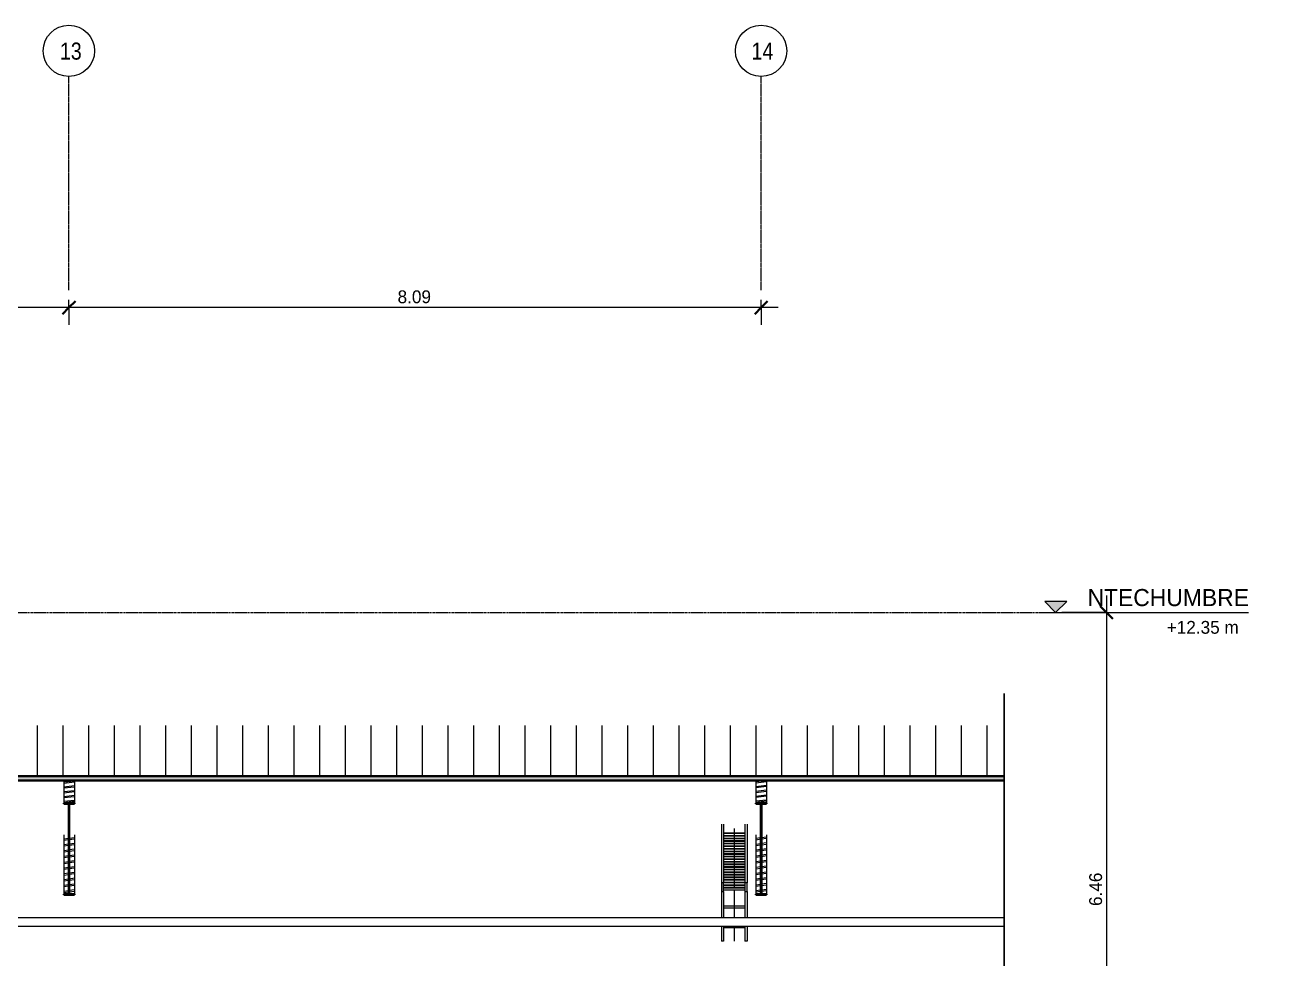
# Model space of a CAD drawing. Header units: centimetres. Extents: x -13467 to 3766, y -437 to 1921.
# Drawn here: x -7405 to -5934, y 830 to 1921 of the extents above; entities that cross this region are included whole.
import ezdxf

# ---------------------------------------------------------------- set-up
doc = ezdxf.new("R2010")
doc.units = ezdxf.units.CM
doc.linetypes.add('Centre', pattern=[3.175, 0.635, -0.475, 1.59, -0.475])
doc.linetypes.add('Grid Line', pattern=[2.2225, 1.27, -0.3175, 0.3175, -0.3175])
for name, color, linetype, lineweight in [('A-ANNO-DIMS', 7, 'Continuous', 9), ('A-ANNO-DIMS-100', 7, 'Continuous', 9), ('A-DETL-GENF', 7, 'Continuous', 9), ('A-DETL-MEDM', 7, 'Continuous', 25), ('A-FLOR-LEVL', 7, 'Continuous', 9), ('A-ROOF', 7, 'Continuous', 9), ('A-ROOF-PATT', 7, 'Continuous', 35), ('E-CABL-TRAY', 7, 'Continuous', 9), ('E-CABL-TRAY-CNTR', 7, 'Continuous', 9), ('S-BEAM', 7, 'Continuous', 9), ('S-GRID', 7, 'Continuous', 9), ('S-GRID-IDEN', 7, 'Continuous', 9)]:
    doc.layers.add(name, color=color, linetype=linetype, lineweight=lineweight)
doc.styles.add('Century Gothic', font='GOTHIC.TTF', dxfattribs={"height": 20})
doc.styles.add('Century Gothic_1', font='GOTHIC.TTF', dxfattribs={"height": 15})
doc.styles.add('Saira Condensed', font='SairaCondensed-Regular.ttf', dxfattribs={"height": 20})
doc.dimstyles.new('FCA_N_Cotas_E100', dxfattribs={"dimscale": 30.48, "dimtxt": 15.662524, "dimasz": 0.492126, "dimexe": 0.656168, "dimexo": 0.656168, "dimgap": 0.032808, "dimtad": 1, "dimlfac": 0.01, "dimrnd": 0.01, "dimzin": 0, "dimdsep": 46, "dimtxsty": 'Century Gothic_1', "dimblk1": 'OBLIQUE', "dimblk2": 'OBLIQUE', "dimsah": 1, "dimcen": 0.09, "dimdle": 0.656168, "dimazin": 2, "dimtfac": 1, "dimtdec": 4, "dimtix": 1, "dimtmove": 0, "dimatfit": 3, "dimfxl": 1, "dimtvp": 1, "dimtolj": 1, "dimtzin": 0, "dimarcsym": 2})
pattern_1 = [(45, (-5050.647, 712), (-25.1447, 25.1447), []), (45, (-5050.647, 750.1), (-25.1447, 25.1447), [])]
pattern_2 = [(6.427, (-5050.647, 1007.631), (23.884861, 8.355115), []), (6.427, (-5050.647, 1011.923), (23.884861, 8.355115), [])]
pattern_3 = [(7.692, (-5050.647, 901.461), (23.34294, 9.944887), []), (7.692, (-5050.647, 906.608), (23.34294, 9.944887), [])]

# ---------------------------------------------------------------- blocks, each defined once
blk = doc.blocks.new('PQ_RVR_EST-01_ZZ_ZZ_MO_T_A_rvt-1-Sección 1-1')
at = {"layer": 'S-BEAM', "true_color": 0xc0c0c0}
h = blk.add_hatch(dxfattribs=at)
h.set_pattern_fill('FP_19', color=9, style=0, pattern_type=2)
h.set_pattern_definition(pattern_2)
h.paths.add_polyline_path([(-7347.7, 1011.4), (-7347.7, 1038.1), (-7360.2, 1038.1), (-7360.2, 1011.4)])
h = blk.add_hatch(dxfattribs=at)
h.set_pattern_fill('FP_19', color=9, style=0, pattern_type=2)
h.set_pattern_definition(pattern_2)
h.paths.add_polyline_path([(-6538.6, 1011.4), (-6538.6, 1038.1), (-6551.1, 1038.1), (-6551.1, 1011.4)])
h = blk.add_hatch(dxfattribs=at)
h.set_pattern_fill('FP_6', color=9, style=0, pattern_type=2)
h.set_pattern_definition(pattern_1)
h.paths.add_polyline_path([(-7347.7, 904.4), (-7347.7, 905), (-7353.6, 905), (-7353.6, 1010.8), (-7347.7, 1010.8), (-7347.7, 1011.4), (-7360.2, 1011.4), (-7360.2, 1010.8), (-7354.3, 1010.8), (-7354.3, 905), (-7360.2, 905), (-7360.2, 904.4)])
h = blk.add_hatch(dxfattribs=at)
h.set_pattern_fill('FP_6', color=9, style=0, pattern_type=2)
h.set_pattern_definition(pattern_1)
h.paths.add_polyline_path([(-6538.6, 904.4), (-6538.6, 905), (-6544.5, 905), (-6544.5, 1010.8), (-6538.6, 1010.8), (-6538.6, 1011.4), (-6551.1, 1011.4), (-6551.1, 1010.8), (-6545.2, 1010.8), (-6545.2, 905), (-6551.1, 905), (-6551.1, 904.4)])
h = blk.add_hatch(dxfattribs=at)
h.set_pattern_fill('FP_20', color=9, style=0, pattern_type=2)
h.set_pattern_definition(pattern_3)
h.paths.add_polyline_path([(-7354.3, 905), (-7354.3, 974.6), (-7360.2, 974.6), (-7360.2, 905)])
h = blk.add_hatch(dxfattribs=at)
h.set_pattern_fill('FP_20', color=9, style=0, pattern_type=2)
h.set_pattern_definition(pattern_3)
h.paths.add_polyline_path([(-7347.7, 905), (-7347.7, 974.6), (-7353.6, 974.6), (-7353.6, 905)])
h = blk.add_hatch(dxfattribs=at)
h.set_pattern_fill('FP_20', color=9, style=0, pattern_type=2)
h.set_pattern_definition(pattern_3)
h.paths.add_polyline_path([(-6551.1, 905), (-6545.2, 905), (-6545.2, 974.6), (-6551.1, 974.6), (-6551.1, 935.4)])
h = blk.add_hatch(dxfattribs=at)
h.set_pattern_fill('FP_20', color=9, style=0, pattern_type=2)
h.set_pattern_definition(pattern_3)
h.paths.add_polyline_path([(-6538.6, 905), (-6538.6, 974.6), (-6544.5, 974.6), (-6544.5, 905)])
at = {"layer": 'S-BEAM'}
for p, q in [((-7360.2, 1038.1), (-7360.2, 1011.4)), ((-7347.7, 1038.1), (-7347.7, 1011.4)), ((-6551.1, 1038.1), (-6551.1, 1011.4)), ((-6538.6, 1038.1), (-6538.6, 1011.4)), ((-7360.2, 974.6), (-7360.2, 905)), ((-7347.7, 974.6), (-7347.7, 905)), ((-6551.1, 974.6), (-6551.1, 905)), ((-6538.6, 974.6), (-6538.6, 905))]:
    blk.add_line(p, q, dxfattribs=at)
at = {"layer": 'S-BEAM', "lineweight": 35}
for p, q in [((-7347.7, 1011.4), (-7360.2, 1011.4)), ((-7360.2, 1011.4), (-7360.2, 1010.8)), ((-7360.2, 1010.8), (-7354.3, 1010.8)), ((-7354.3, 1010.8), (-7354.3, 905)), ((-7353.6, 905), (-7353.6, 1010.8)), ((-7353.6, 1010.8), (-7347.7, 1010.8)), ((-7347.7, 1010.8), (-7347.7, 1011.4)), ((-6538.6, 1011.4), (-6551.1, 1011.4)), ((-6551.1, 1011.4), (-6551.1, 1010.8)), ((-6551.1, 1010.8), (-6545.2, 1010.8)), ((-6545.2, 1010.8), (-6545.2, 905)), ((-6544.5, 905), (-6544.5, 1010.8)), ((-6544.5, 1010.8), (-6538.6, 1010.8)), ((-6538.6, 1010.8), (-6538.6, 1011.4)), ((-7354.3, 905), (-7360.2, 905)), ((-7360.2, 905), (-7360.2, 904.4)), ((-7360.2, 904.4), (-7347.7, 904.4)), ((-7347.7, 905), (-7353.6, 905)), ((-7347.7, 904.4), (-7347.7, 905)), ((-6545.2, 905), (-6551.1, 905)), ((-6551.1, 905), (-6551.1, 904.4)), ((-6551.1, 904.4), (-6538.6, 904.4)), ((-6538.6, 905), (-6544.5, 905)), ((-6538.6, 904.4), (-6538.6, 905))]:
    blk.add_line(p, q, dxfattribs=at)
blk = doc.blocks.new('PQ_RVR_MEP-01_ZZ_ZZ_MO_T_A_rvt-1-Sección 1-1')
at = {"layer": 'E-CABL-TRAY'}
for p, q in [((-6591.3, 986.8), (-6591.3, 918.5)), ((-6588.8, 986.8), (-6588.8, 918.5)), ((-6563.9, 986.8), (-6563.9, 918.5)), ((-6561.3, 986.8), (-6561.3, 918.5)), ((-6588.8, 976.7), (-6563.9, 976.7)), ((-6588.8, 976.3), (-6563.9, 976.3)), ((-6588.8, 973.8), (-6563.9, 973.8)), ((-6588.8, 973.6), (-6563.9, 973.6)), ((-6588.8, 973.3), (-6563.9, 973.3)), ((-6588.8, 970.8), (-6563.9, 970.8)), ((-6588.8, 970.6), (-6563.9, 970.6)), ((-6588.8, 970.3), (-6563.9, 970.3)), ((-6588.8, 967.7), (-6563.9, 967.7)), ((-6588.8, 967.6), (-6563.9, 967.6)), ((-6588.8, 967.2), (-6563.9, 967.2)), ((-6588.8, 964.7), (-6563.9, 964.7)), ((-6588.8, 964.5), (-6563.9, 964.5)), ((-6588.8, 964.2), (-6563.9, 964.2)), ((-6588.8, 961.7), (-6563.9, 961.7)), ((-6588.8, 961.5), (-6563.9, 961.5)), ((-6588.8, 961.2), (-6563.9, 961.2)), ((-6588.8, 958.6), (-6563.9, 958.6)), ((-6588.8, 958.5), (-6563.9, 958.5)), ((-6588.8, 958.1), (-6563.9, 958.1)), ((-6588.8, 955.6), (-6563.9, 955.6)), ((-6588.8, 955.4), (-6563.9, 955.4)), ((-6588.8, 955.1), (-6563.9, 955.1)), ((-6588.8, 952.6), (-6563.9, 952.6)), ((-6588.8, 952.4), (-6563.9, 952.4)), ((-6588.8, 952.1), (-6563.9, 952.1)), ((-6588.8, 949.6), (-6563.9, 949.6)), ((-6588.8, 949.4), (-6563.9, 949.4)), ((-6588.8, 949), (-6563.9, 949)), ((-6588.8, 946.5), (-6563.9, 946.5)), ((-6588.8, 946.4), (-6563.9, 946.4)), ((-6588.8, 946), (-6563.9, 946)), ((-6588.8, 943.5), (-6563.9, 943.5)), ((-6588.8, 943.3), (-6563.9, 943.3)), ((-6588.8, 943), (-6563.9, 943)), ((-6588.8, 940.5), (-6563.9, 940.5)), ((-6588.8, 940.3), (-6563.9, 940.3)), ((-6588.8, 940), (-6563.9, 940)), ((-6588.8, 937.4), (-6563.9, 937.4)), ((-6588.8, 937.3), (-6563.9, 937.3)), ((-6588.8, 936.9), (-6563.9, 936.9)), ((-6588.8, 934.4), (-6563.9, 934.4)), ((-6588.8, 934.2), (-6563.9, 934.2)), ((-6588.8, 933.9), (-6563.9, 933.9)), ((-6588.8, 931.4), (-6563.9, 931.4)), ((-6588.8, 931.2), (-6563.9, 931.2)), ((-6588.8, 930.9), (-6563.9, 930.9)), ((-6588.8, 928.4), (-6563.9, 928.4)), ((-6588.8, 928.2), (-6563.9, 928.2)), ((-6588.8, 927.8), (-6563.9, 927.8)), ((-6591.3, 918.5), (-6591.3, 908.4)), ((-6588.8, 918.5), (-6591.3, 918.5)), ((-6588.8, 925.3), (-6563.9, 925.3)), ((-6588.8, 925.1), (-6563.9, 925.1)), ((-6588.8, 924.8), (-6563.9, 924.8)), ((-6588.8, 922.3), (-6563.9, 922.3)), ((-6588.8, 922.1), (-6563.9, 922.1)), ((-6588.8, 921.8), (-6563.9, 921.8)), ((-6588.8, 919.3), (-6563.9, 919.3)), ((-6588.8, 919.1), (-6563.9, 919.1)), ((-6588.8, 918.8), (-6563.9, 918.8)), ((-6588.8, 908.4), (-6588.8, 918.5)), ((-6588.8, 916.2), (-6563.9, 916.2)), ((-6588.8, 916.1), (-6563.9, 916.1)), ((-6588.8, 915.7), (-6563.9, 915.7)), ((-6588.8, 913.2), (-6563.9, 913.2)), ((-6588.8, 913), (-6563.9, 913)), ((-6588.8, 912.7), (-6563.9, 912.7)), ((-6561.3, 918.5), (-6563.9, 918.5)), ((-6563.9, 918.5), (-6563.9, 908.4)), ((-6561.3, 908.4), (-6561.3, 918.5)), ((-6591.3, 908.4), (-6588.8, 908.4)), ((-6591.3, 908.4), (-6591.3, 877.4)), ((-6588.8, 910.2), (-6563.9, 910.2)), ((-6588.8, 908.4), (-6588.8, 877.4)), ((-6563.9, 908.4), (-6561.3, 908.4)), ((-6563.9, 908.4), (-6563.9, 877.4)), ((-6561.3, 908.4), (-6561.3, 877.4)), ((-6588.8, 891.5), (-6563.9, 891.5)), ((-6588.8, 889), (-6563.9, 889)), ((-6260.9, 877.4), (-11166.5, 877.4)), ((-6260.9, 867.4), (-11166.5, 867.4)), ((-6591.3, 867.4), (-6591.3, 850)), ((-6588.8, 867.4), (-6588.8, 850)), ((-6588.8, 866.1), (-6563.9, 866.1)), ((-6563.9, 867.4), (-6563.9, 850)), ((-6561.3, 867.4), (-6561.3, 850)), ((-6588.8, 850), (-6591.3, 850)), ((-6561.3, 850), (-6563.9, 850))]:
    blk.add_line(p, q, dxfattribs=at)
at = {"layer": 'E-CABL-TRAY-CNTR'}
for p, q in [((-6576.3, 981.8), (-6576.3, 913.5)), ((-6576.3, 936), (-6576.3, 934.2)), ((-6576.3, 931.4), (-6576.3, 931.2)), ((-6576.3, 928.4), (-6576.3, 928.2)), ((-6576.3, 925.3), (-6576.3, 925.1)), ((-6576.3, 922.3), (-6576.3, 922.1)), ((-6576.3, 919.3), (-6576.3, 919.1)), ((-6576.3, 916.2), (-6576.3, 916.1)), ((-6576.3, 913.2), (-6576.3, 913)), ((-6576.3, 910.2), (-6576.3, 877.4)), ((-6576.3, 867.4), (-6576.3, 850))]:
    blk.add_line(p, q, dxfattribs=at)
blk = doc.blocks.new('M_Break Line - M_Break Line-1962350-Sección 1-1')
at = {"layer": 'A-DETL-MEDM'}
for p, q in [((-6260.9, 1139.7), (-6260.9, 409.8)), ((-6258.4, 407.8), (-6263.5, 404)), ((-6263.5, 404), (-6260.9, 402.1)), ((-6260.9, 409.8), (-6258.4, 407.8)), ((-6260.9, 402.1), (-6260.9, -113.1))]:
    blk.add_line(p, q, dxfattribs=at)
blk = doc.blocks.new('Level - Con_Triangulo-1145637-Sección 1-1')
at = {"layer": 'A-FLOR-LEVL', "true_color": 0xe2e2e2}
blk.add_hatch(color=254, dxfattribs=at).paths.add_polyline_path([(-6187.8, 12.9), (-6200.7, 0), (-6213.5, 12.9)])
at = {"layer": 'A-FLOR-LEVL', "color": 253, "true_color": 0xaaaaaa}
for p, q in [((-6187.8, 12.9), (-6213.5, 12.9)), ((-6213.5, 12.9), (-6200.7, 0)), ((-6213.5, 0), (-5975.1, 0)), ((-6200.7, 0), (-6187.8, 12.9))]:
    blk.add_line(p, q, dxfattribs=at)
blk = doc.blocks.new('Grid - 3mm-1939417-Sección 1-1')
at = {"layer": 'S-GRID-IDEN', "color": 253, "true_color": 0xaaaaaa}
blk.add_circle((-11357.4, 1891.3), 30, dxfattribs=at)
blk = doc.blocks.new('DIMBLOCK1-Sección 1-1')
at = {"layer": 'A-ANNO-DIMS-100', "lineweight": 35}
for p, q in [((-7354, 1591), (-7361.5, 1583.5)), ((-7354, 1591), (-7346.5, 1598.5)), ((-6545, 1591), (-6552.5, 1583.5)), ((-6545, 1591), (-6537.5, 1598.5))]:
    blk.add_line(p, q, dxfattribs=at)
at = {"layer": 'A-ANNO-DIMS-100'}
for p, q in [((-7354, 1591), (-7354, 1600.3)), ((-6525, 1591), (-7354, 1591)), ((-7354, 1591), (-7354, 1571)), ((-6545, 1591), (-6545, 1600.3)), ((-6545, 1591), (-6545, 1571))]:
    blk.add_line(p, q, dxfattribs=at)
at = {"layer": 'A-ANNO-DIMS-100', "color": 0, "insert": (-6969.9, 1611.2), "char_height": 15, "width": 48.927, "attachment_point": 1, "line_spacing_factor": 0.984502, "style": 'Century Gothic_1'}
blk.add_mtext('8.09', dxfattribs=at)
blk = doc.blocks.new('_Oblique')
at = {"color": 0, "linetype": 'ByBlock', "lineweight": -2}
blk.add_line((-0.5, -0.5), (0.5, 0.5), dxfattribs=at)
blk = doc.blocks.new('DIMBLOCK2-Sección 1-1')
at = {"layer": 'A-ANNO-DIMS-100', "lineweight": 35}
for p, q in [((-8171.6, 1591), (-8179.1, 1583.5)), ((-8171.6, 1591), (-8164.1, 1598.5)), ((-7354, 1591), (-7361.5, 1583.5)), ((-7354, 1591), (-7346.5, 1598.5))]:
    blk.add_line(p, q, dxfattribs=at)
at = {"layer": 'A-ANNO-DIMS-100'}
for p, q in [((-8171.6, 1591), (-8171.6, 1600.3)), ((-7354, 1591), (-8171.6, 1591)), ((-8171.6, 1591), (-8171.6, 1571)), ((-7354, 1591), (-7354, 1600.3)), ((-7354, 1591), (-7354, 1571))]:
    blk.add_line(p, q, dxfattribs=at)
at = {"layer": 'A-ANNO-DIMS-100', "color": 0, "insert": (-7783.2, 1611.2), "char_height": 15, "width": 48.927, "attachment_point": 1, "line_spacing_factor": 0.984502, "style": 'Century Gothic_1'}
blk.add_mtext('8.18', dxfattribs=at)
blk = doc.blocks.new('DIMBLOCK13-Sección 1-1')
at = {"layer": 'A-ANNO-DIMS-100'}
for p, q in [((-6141.3, 1254.5), (-6141.3, 588.8)), ((-6141.3, 1234.5), (-6193.5, 1234.5)), ((-6141.3, 1234.5), (-6121.3, 1234.5)), ((-6141.3, 588.8), (-6193.5, 588.8)), ((-6141.3, 588.8), (-6121.3, 588.8))]:
    blk.add_line(p, q, dxfattribs=at)
at = {"layer": 'A-ANNO-DIMS-100', "lineweight": 35}
for p, q in [((-6141.3, 1234.5), (-6148.8, 1242)), ((-6141.3, 1234.5), (-6133.8, 1227)), ((-6141.3, 588.8), (-6148.8, 596.3)), ((-6141.3, 588.8), (-6133.8, 581.3))]:
    blk.add_line(p, q, dxfattribs=at)
at = {"layer": 'A-ANNO-DIMS-100', "color": 0, "insert": (-6161.5, 891.3), "char_height": 15, "width": 48.927, "attachment_point": 1, "rotation": 90, "line_spacing_factor": 0.984502, "style": 'Century Gothic_1'}
blk.add_mtext('6.46', dxfattribs=at)

msp = doc.modelspace()

# ---------------------------------------------------------------- hatches: boundary and pattern name
at = {"layer": 'A-ROOF-PATT', "lineweight": 9, "true_color": 0xc0c0c0}
h = msp.add_hatch(dxfattribs=at)
h.set_pattern_fill('FP_1', color=9, style=0, pattern_type=2)
h.set_pattern_definition([(90, (-5050.647, 1038.75), (-30, 2e-15), [])])
h.paths.add_polyline_path([(-8817.79, 1043.125), (-6260.942, 1043.125), (-6260.942, 1102.241), (-12499.395, 1102.241), (-12499.395, 1043.125), (-9257.112, 1043.125)])
at = {"layer": 'A-ROOF-PATT', "lineweight": 9, "true_color": 0x9a9a9a}
msp.add_hatch(color=253, dxfattribs=at).paths.add_polyline_path([(-6260.942, 1038.091), (-6260.942, 1043.125), (-12499.395, 1043.125), (-12499.395, 1038.091), (-6401.519, 1038.091)])

# ---------------------------------------------------------------- linework, layer by layer
at = {"layer": 'A-FLOR-LEVL', "color": 253, "linetype": 'Centre', "true_color": 0xaaaaaa}
msp.add_line((-13466.939, 1234.505), (-6213.529, 1234.505), dxfattribs=at)
at = {"layer": 'A-ROOF', "lineweight": 35}
for p, q in [((-6260.942, 1043.125), (-12499.395, 1043.125)), ((-12479.826, 1038.091), (-6260.942, 1038.091))]:
    msp.add_line(p, q, dxfattribs=at)
at = {"layer": 'S-GRID', "color": 253, "linetype": 'Grid Line', "true_color": 0xaaaaaa}
for p, q in [((-7354.036, 1611.334), (-7354.036, 1861.334)), ((-6544.967, 1611.334), (-6544.967, 1861.334))]:
    msp.add_line(p, q, dxfattribs=at)

# ---------------------------------------------------------------- block references
at = {"lineweight": 5}
for name in ['PQ_RVR_EST-01_ZZ_ZZ_MO_T_A_rvt-1-Sección 1-1', 'PQ_RVR_MEP-01_ZZ_ZZ_MO_T_A_rvt-1-Sección 1-1']:
    msp.add_blockref(name, (0, 0), dxfattribs=at)
at = {"layer": 'A-DETL-GENF'}
msp.add_blockref('M_Break Line - M_Break Line-1962350-Sección 1-1', (0, 0), dxfattribs=at)
at = {"layer": 'A-FLOR-LEVL', "color": 253, "true_color": 0xaaaaaa}
msp.add_blockref('Level - Con_Triangulo-1145637-Sección 1-1', (0, 1234.505), dxfattribs=at)
at = {"layer": 'S-GRID-IDEN', "color": 253, "true_color": 0xaaaaaa}
for p in [(4003.318, 0), (4812.388, 0)]:
    msp.add_blockref('Grid - 3mm-1939417-Sección 1-1', p, dxfattribs=at)

# ---------------------------------------------------------------- texts
at = {"layer": 'S-GRID-IDEN', "color": 253, "true_color": 0xaaaaaa, "char_height": 20, "attachment_point": 1, "style": 'Saira Condensed'}
for s, insert, width in [('13', (-7364.61, 1901.014), 24.85231), ('14', (-6556.19, 1901.014), 26.45569)]:
    msp.add_mtext(s, dxfattribs=dict(at, insert=insert, width=width))

# ---------------------------------------------------------------- dimensions: what is measured, and where the dimension line sits
at = {"layer": 'A-ANNO-DIMS'}
for base, p1, p2, override, picture, middle in [((-8171.576, 1590.956), (-7354.036, 1580.349), (-8171.576, 1580.349), {"dimpost": '<>', "dimfxl": 817.540027}, 'DIMBLOCK2-Sección 1-1', (-7762.806, 1599.833)), ((-7354.036, 1590.956), (-6544.967, 1580.349), (-7354.036, 1580.349), {"dimpost": '<>', "dimfxl": 809.069725}, 'DIMBLOCK1-Sección 1-1', (-6949.501, 1599.833))]:
    dim = msp.add_linear_dim(base=base, p1=p1, p2=p2, dimstyle='FCA_N_Cotas_E100', override=override, dxfattribs=at)
    dim.commit()
    dim.dimension.update_dxf_attribs({"geometry": picture, "text_midpoint": middle})

# ---------------------------------------------------------------- next in the draw order: texts
at = {"layer": 'A-FLOR-LEVL', "color": 9, "true_color": 0xb7b7b7, "attachment_point": 1, "bg_fill": 3, "box_fill_scale": 1.25, "bg_fill_color": 256, "bg_fill_true_color": 13158600, "bg_fill_transparency": 0}
for s, insert, char_height, width, style in [('NTECHUMBRE', (-6163.471, 1261.973), 20, 224.4725, 'Century Gothic'), ('+12.35 m', (-6070.871, 1224.661), 15, 112.23625, 'Century Gothic_1')]:
    msp.add_mtext(s, dxfattribs=dict(at, insert=insert, char_height=char_height, width=width, style=style))

# ---------------------------------------------------------------- next in the draw order: dimensions: what is measured, and where the dimension line sits
at = {"layer": 'A-ANNO-DIMS'}
dim = msp.add_linear_dim(base=(-6141.271, 588.801), p1=(-6213.529, 1234.505), p2=(-6213.529, 588.801), angle=90, dimstyle='FCA_N_Cotas_E100', override={"dimpost": '<>', "dimfxl": 645.7038}, dxfattribs=at)
dim.commit()
dim.dimension.update_dxf_attribs({"geometry": 'DIMBLOCK13-Sección 1-1', "text_midpoint": (-6150.148, 911.653)})

doc.saveas('drawing.dxf')
